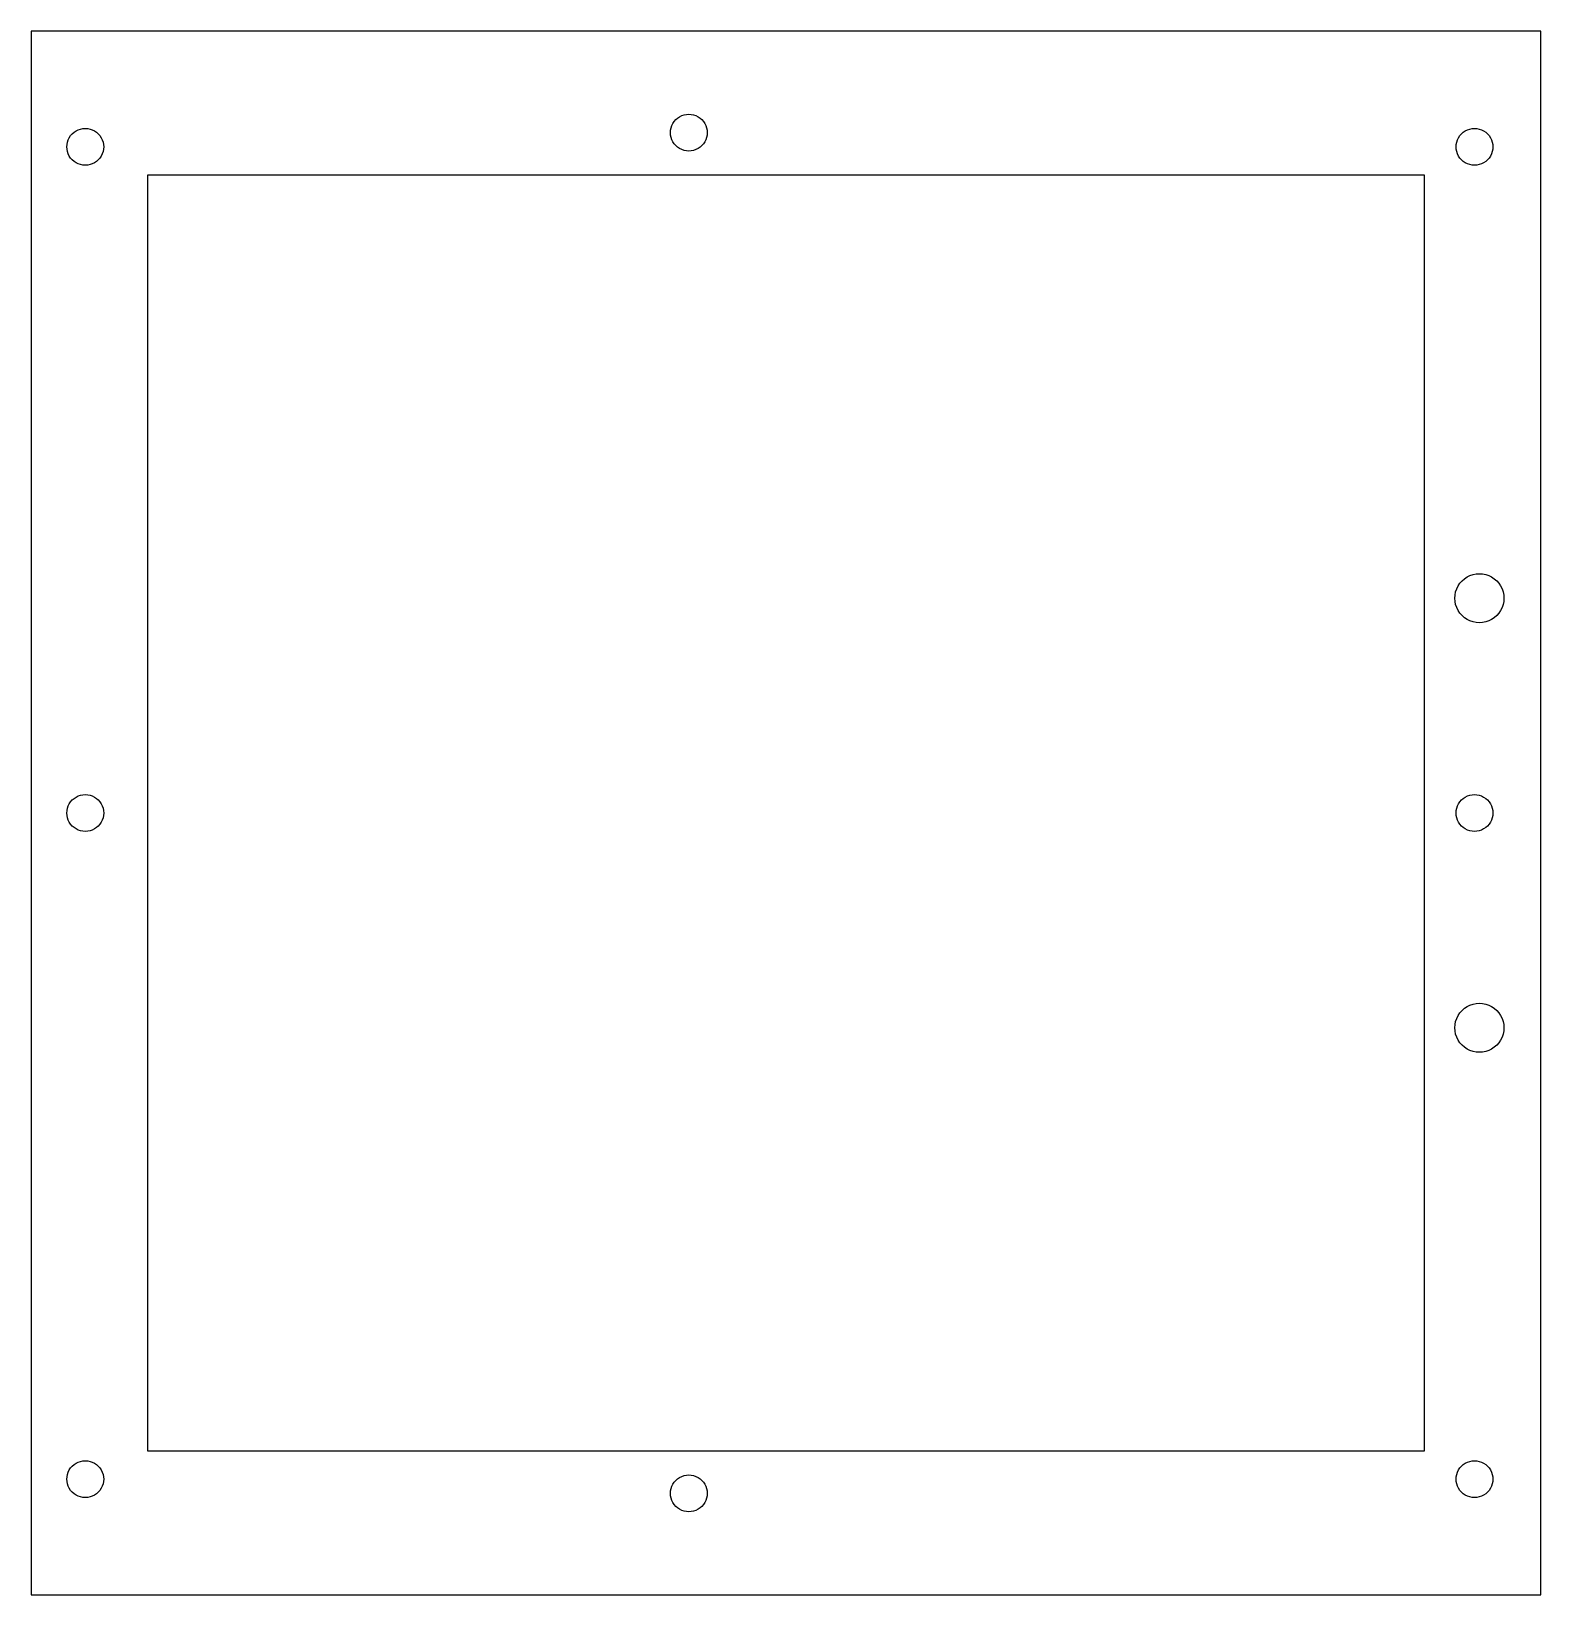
# Model space of a CAD drawing. Header units: metres. Extents: x -30.8 to 30.8, y -31.9 to 31.9.
import ezdxf

# ---------------------------------------------------------------- set-up
doc = ezdxf.new("R2010")
doc.units = ezdxf.units.M

msp = doc.modelspace()

# ---------------------------------------------------------------- linework, layer by layer
for p, q in [((30.75, 31.85), (-30.75, 31.85)), ((-30.75, 31.85), (-30.75, -31.85)), ((30.75, -31.85), (30.75, 31.85)), ((-4.65291, 28.007), (-4.60951, 28.095)), ((-4.60951, 28.095), (-4.55501, 28.1766)), ((-4.55501, 28.1766), (-4.49033, 28.2503)), ((-4.49033, 28.2503), (-4.41656, 28.315)), ((-4.41656, 28.315), (-4.33499, 28.3695)), ((-4.33499, 28.3695), (-4.24701, 28.4129)), ((-4.24701, 28.4129), (-4.15411, 28.4444)), ((-4.15411, 28.4444), (-4.05789, 28.4636)), ((-4.05789, 28.4636), (-3.95999, 28.47)), ((-3.95999, 28.47), (-3.86209, 28.4636)), ((-3.86209, 28.4636), (-3.76588, 28.4444)), ((-3.76588, 28.4444), (-3.67297, 28.4129)), ((-3.67297, 28.4129), (-3.58499, 28.3695)), ((-3.58499, 28.3695), (-3.50342, 28.315)), ((-3.50342, 28.315), (-3.42966, 28.2503)), ((-3.42966, 28.2503), (-3.36497, 28.1766)), ((-3.36497, 28.1766), (-3.31047, 28.095)), ((-3.31047, 28.095), (-3.26709, 28.007)), ((-29.2744, 27.3341), (-29.2429, 27.427)), ((-29.2429, 27.427), (-29.1995, 27.515)), ((-29.1995, 27.515), (-29.145, 27.5966)), ((-29.145, 27.5966), (-29.0803, 27.6703)), ((-29.0803, 27.6703), (-29.0066, 27.735)), ((-29.0066, 27.735), (-28.925, 27.7895)), ((-28.925, 27.7895), (-28.837, 27.8329)), ((-28.837, 27.8329), (-28.7441, 27.8644)), ((-28.7441, 27.8644), (-28.6479, 27.8836)), ((-28.6479, 27.8836), (-28.55, 27.89)), ((-28.55, 27.89), (-28.4521, 27.8836)), ((-28.4521, 27.8836), (-28.3559, 27.8644)), ((-28.3559, 27.8644), (-28.263, 27.8329)), ((-28.263, 27.8329), (-28.175, 27.7895)), ((-28.175, 27.7895), (-28.0934, 27.735)), ((-28.0934, 27.735), (-28.0197, 27.6703)), ((-28.0197, 27.6703), (-27.955, 27.5966)), ((-27.955, 27.5966), (-27.9005, 27.515)), ((-27.9005, 27.515), (-27.8571, 27.427)), ((-27.8571, 27.427), (-27.8255, 27.3341)), ((-4.70999, 27.72), (-4.70358, 27.8179)), ((-4.70358, 27.6221), (-4.70999, 27.72)), ((-4.70358, 27.8179), (-4.68443, 27.9141)), ((-4.68443, 27.5259), (-4.70358, 27.6221)), ((-4.68443, 27.9141), (-4.65291, 28.007)), ((-4.65291, 27.433), (-4.68443, 27.5259)), ((-4.60951, 27.345), (-4.65291, 27.433)), ((-3.26709, 27.433), (-3.31047, 27.345)), ((-3.26709, 28.007), (-3.23555, 27.9141)), ((-3.23555, 27.5259), (-3.26709, 27.433)), ((-3.23555, 27.9141), (-3.21642, 27.8179)), ((-3.21642, 27.6221), (-3.23555, 27.5259)), ((-3.21642, 27.8179), (-3.20999, 27.72)), ((-3.20999, 27.72), (-3.21642, 27.6221)), ((27.3255, 27.3341), (27.3571, 27.427)), ((27.3571, 27.427), (27.4005, 27.515)), ((27.4005, 27.515), (27.455, 27.5966)), ((27.455, 27.5966), (27.5197, 27.6703)), ((27.5197, 27.6703), (27.5934, 27.735)), ((27.5934, 27.735), (27.675, 27.7895)), ((27.675, 27.7895), (27.763, 27.8329)), ((27.763, 27.8329), (27.8559, 27.8644)), ((27.8559, 27.8644), (27.9521, 27.8836)), ((27.9521, 27.8836), (28.05, 27.89)), ((28.05, 27.89), (28.1479, 27.8836)), ((28.1479, 27.8836), (28.2441, 27.8644)), ((28.2441, 27.8644), (28.337, 27.8329)), ((28.337, 27.8329), (28.425, 27.7895)), ((28.425, 27.7895), (28.5066, 27.735)), ((28.5066, 27.735), (28.5803, 27.6703)), ((28.5803, 27.6703), (28.645, 27.5966)), ((28.645, 27.5966), (28.6995, 27.515)), ((28.6995, 27.515), (28.7429, 27.427)), ((28.7429, 27.427), (28.7744, 27.3341)), ((-29.3, 27.14), (-29.2936, 27.2379)), ((-29.2936, 27.0421), (-29.3, 27.14)), ((-29.2936, 27.2379), (-29.2744, 27.3341)), ((-29.2744, 26.9459), (-29.2936, 27.0421)), ((-29.2429, 26.853), (-29.2744, 26.9459)), ((-29.1995, 26.765), (-29.2429, 26.853)), ((-29.145, 26.6834), (-29.1995, 26.765)), ((-27.9005, 26.765), (-27.955, 26.6834)), ((-27.8571, 26.853), (-27.9005, 26.765)), ((-27.8255, 26.9459), (-27.8571, 26.853)), ((-27.8255, 27.3341), (-27.8064, 27.2379)), ((-27.8064, 27.0421), (-27.8255, 26.9459)), ((-27.8064, 27.2379), (-27.8, 27.14)), ((-27.8, 27.14), (-27.8064, 27.0421)), ((-4.55501, 27.2634), (-4.60951, 27.345)), ((-4.49033, 27.1897), (-4.55501, 27.2634)), ((-4.41656, 27.125), (-4.49033, 27.1897)), ((-4.33499, 27.0705), (-4.41656, 27.125)), ((-4.24701, 27.0271), (-4.33499, 27.0705)), ((-4.15411, 26.9955), (-4.24701, 27.0271)), ((-4.05789, 26.9764), (-4.15411, 26.9955)), ((-3.95999, 26.97), (-4.05789, 26.9764)), ((-3.86209, 26.9764), (-3.95999, 26.97)), ((-3.76588, 26.9955), (-3.86209, 26.9764)), ((-3.67297, 27.0271), (-3.76588, 26.9955)), ((-3.58499, 27.0705), (-3.67297, 27.0271)), ((-3.50342, 27.125), (-3.58499, 27.0705)), ((-3.42966, 27.1897), (-3.50342, 27.125)), ((-3.36497, 27.2634), (-3.42966, 27.1897)), ((-3.31047, 27.345), (-3.36497, 27.2634)), ((27.3, 27.14), (27.3064, 27.2379)), ((27.3064, 27.0421), (27.3, 27.14)), ((27.3064, 27.2379), (27.3255, 27.3341)), ((27.3255, 26.9459), (27.3064, 27.0421)), ((27.3571, 26.853), (27.3255, 26.9459)), ((27.4005, 26.765), (27.3571, 26.853)), ((27.455, 26.6834), (27.4005, 26.765)), ((28.6995, 26.765), (28.645, 26.6834)), ((28.7429, 26.853), (28.6995, 26.765)), ((28.7744, 26.9459), (28.7429, 26.853)), ((28.7744, 27.3341), (28.7936, 27.2379)), ((28.7936, 27.0421), (28.7744, 26.9459)), ((28.7936, 27.2379), (28.8, 27.14)), ((28.8, 27.14), (28.7936, 27.0421)), ((-29.0803, 26.6097), (-29.145, 26.6834)), ((-29.0066, 26.545), (-29.0803, 26.6097)), ((-28.925, 26.4905), (-29.0066, 26.545)), ((-28.837, 26.4471), (-28.925, 26.4905)), ((-28.7441, 26.4155), (-28.837, 26.4471)), ((-28.6479, 26.3964), (-28.7441, 26.4155)), ((-28.55, 26.39), (-28.6479, 26.3964)), ((-28.4521, 26.3964), (-28.55, 26.39)), ((-28.3559, 26.4155), (-28.4521, 26.3964)), ((-28.263, 26.4471), (-28.3559, 26.4155)), ((-28.175, 26.4905), (-28.263, 26.4471)), ((-28.0934, 26.545), (-28.175, 26.4905)), ((-28.0197, 26.6097), (-28.0934, 26.545)), ((-27.955, 26.6834), (-28.0197, 26.6097)), ((27.5197, 26.6097), (27.455, 26.6834)), ((27.5934, 26.545), (27.5197, 26.6097)), ((27.675, 26.4905), (27.5934, 26.545)), ((27.763, 26.4471), (27.675, 26.4905)), ((27.8559, 26.4155), (27.763, 26.4471)), ((27.9521, 26.3964), (27.8559, 26.4155)), ((28.05, 26.39), (27.9521, 26.3964)), ((28.1479, 26.3964), (28.05, 26.39)), ((28.2441, 26.4155), (28.1479, 26.3964)), ((28.337, 26.4471), (28.2441, 26.4155)), ((28.425, 26.4905), (28.337, 26.4471)), ((28.5066, 26.545), (28.425, 26.4905)), ((28.5803, 26.6097), (28.5066, 26.545)), ((28.645, 26.6834), (28.5803, 26.6097)), ((-26, -26), (-26, 26)), ((-26, 26), (26, 26)), ((26, 26), (26, -26)), ((27.6412, 9.54335), (27.75, 9.61601)), ((27.75, 9.61601), (27.8673, 9.67387)), ((27.8673, 9.67387), (27.9912, 9.71591)), ((27.9912, 9.71591), (28.1195, 9.74144)), ((28.1195, 9.74144), (28.25, 9.75)), ((28.25, 9.75), (28.3805, 9.74144)), ((28.3805, 9.74144), (28.5088, 9.71591)), ((28.5088, 9.71591), (28.6327, 9.67387)), ((28.6327, 9.67387), (28.75, 9.61601)), ((28.75, 9.61601), (28.8587, 9.54335)), ((27.2585, 8.88052), (27.2841, 9.0088)), ((27.2841, 9.0088), (27.3261, 9.13268)), ((27.3261, 9.13268), (27.384, 9.25)), ((27.384, 9.25), (27.4566, 9.35875)), ((27.4566, 9.35875), (27.5429, 9.45709)), ((27.5429, 9.45709), (27.6412, 9.54335)), ((28.8587, 9.54335), (28.9571, 9.45709)), ((28.9571, 9.45709), (29.0434, 9.35875)), ((29.0434, 9.35875), (29.116, 9.25)), ((29.116, 9.25), (29.1739, 9.13268)), ((29.1739, 9.13268), (29.2159, 9.0088)), ((29.2159, 9.0088), (29.2414, 8.88052)), ((27.25, 8.75), (27.2585, 8.88052)), ((27.2585, 8.61946), (27.25, 8.75)), ((27.2841, 8.49118), (27.2585, 8.61946)), ((27.3261, 8.36731), (27.2841, 8.49118)), ((27.384, 8.25), (27.3261, 8.36731)), ((29.1739, 8.36731), (29.116, 8.25)), ((29.2159, 8.49118), (29.1739, 8.36731)), ((29.2414, 8.61946), (29.2159, 8.49118)), ((29.2414, 8.88052), (29.25, 8.75)), ((29.25, 8.75), (29.2414, 8.61946)), ((27.4566, 8.14124), (27.384, 8.25)), ((27.5429, 8.04289), (27.4566, 8.14124)), ((27.6412, 7.95663), (27.5429, 8.04289)), ((27.75, 7.88397), (27.6412, 7.95663)), ((27.8673, 7.82611), (27.75, 7.88397)), ((27.9912, 7.78407), (27.8673, 7.82611)), ((28.1195, 7.75854), (27.9912, 7.78407)), ((28.25, 7.75), (28.1195, 7.75854)), ((28.3805, 7.75854), (28.25, 7.75)), ((28.5088, 7.78407), (28.3805, 7.75854)), ((28.6327, 7.82611), (28.5088, 7.78407)), ((28.75, 7.88397), (28.6327, 7.82611)), ((28.8587, 7.95663), (28.75, 7.88397)), ((28.9571, 8.04289), (28.8587, 7.95663)), ((29.0434, 8.14124), (28.9571, 8.04289)), ((29.116, 8.25), (29.0434, 8.14124)), ((-29.0066, 0.595001), (-28.925, 0.649506)), ((-28.925, 0.649506), (-28.837, 0.692902)), ((-28.837, 0.692902), (-28.7441, 0.724442)), ((-28.7441, 0.724442), (-28.6479, 0.743576)), ((-28.6479, 0.743576), (-28.55, 0.75)), ((-28.55, 0.75), (-28.4521, 0.743576)), ((-28.4521, 0.743576), (-28.3559, 0.724442)), ((-28.3559, 0.724442), (-28.263, 0.692902)), ((-28.263, 0.692902), (-28.175, 0.649506)), ((-28.175, 0.649506), (-28.0934, 0.595001)), ((27.5934, 0.595001), (27.675, 0.649506)), ((27.675, 0.649506), (27.763, 0.692902)), ((27.763, 0.692902), (27.8559, 0.724442)), ((27.8559, 0.724442), (27.9521, 0.743576)), ((27.9521, 0.743576), (28.05, 0.75)), ((28.05, 0.75), (28.1479, 0.743576)), ((28.1479, 0.743576), (28.2441, 0.724442)), ((28.2441, 0.724442), (28.337, 0.692902)), ((28.337, 0.692902), (28.425, 0.649506)), ((28.425, 0.649506), (28.5066, 0.595001)), ((-29.3, 0), (-29.2936, 0.097885)), ((-29.2936, -0.097885), (-29.3, 0)), ((-29.2936, 0.097885), (-29.2744, 0.194107)), ((-29.2744, 0.194107), (-29.2429, 0.287003)), ((-29.2429, 0.287003), (-29.1995, 0.375)), ((-29.1995, 0.375), (-29.145, 0.456558)), ((-29.145, 0.456558), (-29.0803, 0.530319)), ((-29.0803, 0.530319), (-29.0066, 0.595001)), ((-28.0934, 0.595001), (-28.0197, 0.530319)), ((-28.0197, 0.530319), (-27.955, 0.456558)), ((-27.955, 0.456558), (-27.9005, 0.375)), ((-27.9005, 0.375), (-27.8571, 0.287003)), ((-27.8571, 0.287003), (-27.8255, 0.194107)), ((-27.8255, 0.194107), (-27.8064, 0.097885)), ((-27.8064, 0.097885), (-27.8, 0)), ((-27.8, 0), (-27.8064, -0.097885)), ((27.3, 0), (27.3064, 0.097885)), ((27.3064, -0.097885), (27.3, 0)), ((27.3064, 0.097885), (27.3255, 0.194107)), ((27.3255, 0.194107), (27.3571, 0.287003)), ((27.3571, 0.287003), (27.4005, 0.375)), ((27.4005, 0.375), (27.455, 0.456558)), ((27.455, 0.456558), (27.5197, 0.530319)), ((27.5197, 0.530319), (27.5934, 0.595001)), ((28.5066, 0.595001), (28.5803, 0.530319)), ((28.5803, 0.530319), (28.645, 0.456558)), ((28.645, 0.456558), (28.6995, 0.375)), ((28.6995, 0.375), (28.7429, 0.287003)), ((28.7429, 0.287003), (28.7744, 0.194107)), ((28.7744, 0.194107), (28.7936, 0.097885)), ((28.7936, 0.097885), (28.8, 0)), ((28.8, 0), (28.7936, -0.097885)), ((-29.2744, -0.194107), (-29.2936, -0.097885)), ((-29.2429, -0.287003), (-29.2744, -0.194107)), ((-29.1995, -0.375), (-29.2429, -0.287003)), ((-29.145, -0.456558), (-29.1995, -0.375)), ((-29.0803, -0.530319), (-29.145, -0.456558)), ((-29.0066, -0.595001), (-29.0803, -0.530319)), ((-28.925, -0.649506), (-29.0066, -0.595001)), ((-28.0934, -0.595001), (-28.175, -0.649506)), ((-28.0197, -0.530319), (-28.0934, -0.595001)), ((-27.955, -0.456558), (-28.0197, -0.530319)), ((-27.9005, -0.375), (-27.955, -0.456558)), ((-27.8571, -0.287003), (-27.9005, -0.375)), ((-27.8255, -0.194107), (-27.8571, -0.287003)), ((-27.8064, -0.097885), (-27.8255, -0.194107)), ((27.3255, -0.194107), (27.3064, -0.097885)), ((27.3571, -0.287003), (27.3255, -0.194107)), ((27.4005, -0.375), (27.3571, -0.287003)), ((27.455, -0.456558), (27.4005, -0.375)), ((27.5197, -0.530319), (27.455, -0.456558)), ((27.5934, -0.595001), (27.5197, -0.530319)), ((27.675, -0.649506), (27.5934, -0.595001)), ((28.5066, -0.595001), (28.425, -0.649506)), ((28.5803, -0.530319), (28.5066, -0.595001)), ((28.645, -0.456558), (28.5803, -0.530319)), ((28.6995, -0.375), (28.645, -0.456558)), ((28.7429, -0.287003), (28.6995, -0.375)), ((28.7744, -0.194107), (28.7429, -0.287003)), ((28.7936, -0.097885), (28.7744, -0.194107)), ((-28.837, -0.692902), (-28.925, -0.649506)), ((-28.7441, -0.724442), (-28.837, -0.692902)), ((-28.6479, -0.743576), (-28.7441, -0.724442)), ((-28.55, -0.75), (-28.6479, -0.743576)), ((-28.4521, -0.743576), (-28.55, -0.75)), ((-28.3559, -0.724442), (-28.4521, -0.743576)), ((-28.263, -0.692902), (-28.3559, -0.724442)), ((-28.175, -0.649506), (-28.263, -0.692902)), ((27.763, -0.692902), (27.675, -0.649506)), ((27.8559, -0.724442), (27.763, -0.692902)), ((27.9521, -0.743576), (27.8559, -0.724442)), ((28.05, -0.75), (27.9521, -0.743576)), ((28.1479, -0.743576), (28.05, -0.75)), ((28.2441, -0.724442), (28.1479, -0.743576)), ((28.337, -0.692902), (28.2441, -0.724442)), ((28.425, -0.649506), (28.337, -0.692902)), ((27.3261, -8.36731), (27.384, -8.25)), ((27.384, -8.25), (27.4566, -8.14124)), ((27.4566, -8.14124), (27.5429, -8.04289)), ((27.5429, -8.04289), (27.6412, -7.95663)), ((27.6412, -7.95663), (27.75, -7.88397)), ((27.75, -7.88397), (27.8673, -7.82611)), ((27.8673, -7.82611), (27.9912, -7.78407)), ((27.9912, -7.78407), (28.1195, -7.75854)), ((28.1195, -7.75854), (28.25, -7.75)), ((28.25, -7.75), (28.3805, -7.75854)), ((28.3805, -7.75854), (28.5088, -7.78407)), ((28.5088, -7.78407), (28.6327, -7.82611)), ((28.6327, -7.82611), (28.75, -7.88397)), ((28.75, -7.88397), (28.8587, -7.95663)), ((28.8587, -7.95663), (28.9571, -8.04289)), ((28.9571, -8.04289), (29.0434, -8.14124)), ((29.0434, -8.14124), (29.116, -8.25)), ((29.116, -8.25), (29.1739, -8.36731)), ((27.25, -8.75), (27.2585, -8.61946)), ((27.2585, -8.88052), (27.25, -8.75)), ((27.2585, -8.61946), (27.2841, -8.49118)), ((27.2841, -9.0088), (27.2585, -8.88052)), ((27.2841, -8.49118), (27.3261, -8.36731)), ((29.1739, -8.36731), (29.2159, -8.49118)), ((29.2159, -8.49118), (29.2414, -8.61946)), ((29.2414, -8.88052), (29.2159, -9.0088)), ((29.2414, -8.61946), (29.25, -8.75)), ((29.25, -8.75), (29.2414, -8.88052)), ((27.3261, -9.13268), (27.2841, -9.0088)), ((27.384, -9.25), (27.3261, -9.13268)), ((27.4566, -9.35875), (27.384, -9.25)), ((27.5429, -9.45709), (27.4566, -9.35875)), ((27.6412, -9.54335), (27.5429, -9.45709)), ((27.75, -9.61601), (27.6412, -9.54335)), ((28.8587, -9.54335), (28.75, -9.61601)), ((28.9571, -9.45709), (28.8587, -9.54335)), ((29.0434, -9.35875), (28.9571, -9.45709)), ((29.116, -9.25), (29.0434, -9.35875)), ((29.1739, -9.13268), (29.116, -9.25)), ((29.2159, -9.0088), (29.1739, -9.13268)), ((27.8673, -9.67387), (27.75, -9.61601)), ((27.9912, -9.71591), (27.8673, -9.67387)), ((28.1195, -9.74144), (27.9912, -9.71591)), ((28.25, -9.75), (28.1195, -9.74144)), ((28.3805, -9.74144), (28.25, -9.75)), ((28.5088, -9.71591), (28.3805, -9.74144)), ((28.6327, -9.67387), (28.5088, -9.71591)), ((28.75, -9.61601), (28.6327, -9.67387)), ((26, -26), (-26, -26)), ((-29.1995, -26.765), (-29.145, -26.6834)), ((-29.145, -26.6834), (-29.0803, -26.6097)), ((-29.0803, -26.6097), (-29.0066, -26.545)), ((-29.0066, -26.545), (-28.925, -26.4905)), ((-28.925, -26.4905), (-28.837, -26.4471)), ((-28.837, -26.4471), (-28.7441, -26.4155)), ((-28.7441, -26.4155), (-28.6479, -26.3964)), ((-28.6479, -26.3964), (-28.55, -26.39)), ((-28.55, -26.39), (-28.4521, -26.3964)), ((-28.4521, -26.3964), (-28.3559, -26.4155)), ((-28.3559, -26.4155), (-28.263, -26.4471)), ((-28.263, -26.4471), (-28.175, -26.4905)), ((-28.175, -26.4905), (-28.0934, -26.545)), ((-28.0934, -26.545), (-28.0197, -26.6097)), ((-28.0197, -26.6097), (-27.955, -26.6834)), ((-27.955, -26.6834), (-27.9005, -26.765)), ((27.4005, -26.765), (27.455, -26.6834)), ((27.455, -26.6834), (27.5197, -26.6097)), ((27.5197, -26.6097), (27.5934, -26.545)), ((27.5934, -26.545), (27.675, -26.4905)), ((27.675, -26.4905), (27.763, -26.4471)), ((27.763, -26.4471), (27.8559, -26.4155)), ((27.8559, -26.4155), (27.9521, -26.3964)), ((27.9521, -26.3964), (28.05, -26.39)), ((28.05, -26.39), (28.1479, -26.3964)), ((28.1479, -26.3964), (28.2441, -26.4155)), ((28.2441, -26.4155), (28.337, -26.4471)), ((28.337, -26.4471), (28.425, -26.4905)), ((28.425, -26.4905), (28.5066, -26.545)), ((28.5066, -26.545), (28.5803, -26.6097)), ((28.5803, -26.6097), (28.645, -26.6834)), ((28.645, -26.6834), (28.6995, -26.765)), ((-29.3, -27.14), (-29.2936, -27.0421)), ((-29.2936, -27.2379), (-29.3, -27.14)), ((-29.2936, -27.0421), (-29.2744, -26.9459)), ((-29.2744, -27.3341), (-29.2936, -27.2379)), ((-29.2744, -26.9459), (-29.2429, -26.853)), ((-29.2429, -27.427), (-29.2744, -27.3341)), ((-29.2429, -26.853), (-29.1995, -26.765)), ((-27.9005, -26.765), (-27.8571, -26.853)), ((-27.8571, -26.853), (-27.8255, -26.9459)), ((-27.8255, -27.3341), (-27.8571, -27.427)), ((-27.8255, -26.9459), (-27.8064, -27.0421)), ((-27.8064, -27.2379), (-27.8255, -27.3341)), ((-27.8064, -27.0421), (-27.8, -27.14)), ((-27.8, -27.14), (-27.8064, -27.2379)), ((-4.65291, -27.433), (-4.60951, -27.345)), ((-4.60951, -27.345), (-4.55501, -27.2634)), ((-4.55501, -27.2634), (-4.49033, -27.1897)), ((-4.49033, -27.1897), (-4.41656, -27.125)), ((-4.41656, -27.125), (-4.33499, -27.0705)), ((-4.33499, -27.0705), (-4.24701, -27.0271)), ((-4.24701, -27.0271), (-4.15411, -26.9955)), ((-4.15411, -26.9955), (-4.05789, -26.9764)), ((-4.05789, -26.9764), (-3.95999, -26.97)), ((-3.95999, -26.97), (-3.86209, -26.9764)), ((-3.86209, -26.9764), (-3.76588, -26.9955)), ((-3.76588, -26.9955), (-3.67297, -27.0271)), ((-3.67297, -27.0271), (-3.58499, -27.0705)), ((-3.58499, -27.0705), (-3.50342, -27.125)), ((-3.50342, -27.125), (-3.42966, -27.1897)), ((-3.42966, -27.1897), (-3.36497, -27.2634)), ((-3.36497, -27.2634), (-3.31047, -27.345)), ((-3.31047, -27.345), (-3.26709, -27.433)), ((27.3, -27.14), (27.3064, -27.0421)), ((27.3064, -27.2379), (27.3, -27.14)), ((27.3064, -27.0421), (27.3255, -26.9459)), ((27.3255, -27.3341), (27.3064, -27.2379)), ((27.3255, -26.9459), (27.3571, -26.853)), ((27.3571, -27.427), (27.3255, -27.3341)), ((27.3571, -26.853), (27.4005, -26.765)), ((28.6995, -26.765), (28.7429, -26.853)), ((28.7429, -26.853), (28.7744, -26.9459)), ((28.7744, -27.3341), (28.7429, -27.427)), ((28.7744, -26.9459), (28.7936, -27.0421)), ((28.7936, -27.2379), (28.7744, -27.3341)), ((28.7936, -27.0421), (28.8, -27.14)), ((28.8, -27.14), (28.7936, -27.2379)), ((-29.1995, -27.515), (-29.2429, -27.427)), ((-29.145, -27.5966), (-29.1995, -27.515)), ((-29.0803, -27.6703), (-29.145, -27.5966)), ((-29.0066, -27.735), (-29.0803, -27.6703)), ((-28.925, -27.7895), (-29.0066, -27.735)), ((-28.837, -27.8329), (-28.925, -27.7895)), ((-28.7441, -27.8644), (-28.837, -27.8329)), ((-28.6479, -27.8836), (-28.7441, -27.8644)), ((-28.55, -27.89), (-28.6479, -27.8836)), ((-28.4521, -27.8836), (-28.55, -27.89)), ((-28.3559, -27.8644), (-28.4521, -27.8836)), ((-28.263, -27.8329), (-28.3559, -27.8644)), ((-28.175, -27.7895), (-28.263, -27.8329)), ((-28.0934, -27.735), (-28.175, -27.7895)), ((-28.0197, -27.6703), (-28.0934, -27.735)), ((-27.955, -27.5966), (-28.0197, -27.6703)), ((-27.9005, -27.515), (-27.955, -27.5966)), ((-27.8571, -27.427), (-27.9005, -27.515)), ((-4.70999, -27.72), (-4.70358, -27.6221)), ((-4.70358, -27.8179), (-4.70999, -27.72)), ((-4.70358, -27.6221), (-4.68443, -27.5259)), ((-4.68443, -27.9141), (-4.70358, -27.8179)), ((-4.68443, -27.5259), (-4.65291, -27.433)), ((-4.65291, -28.007), (-4.68443, -27.9141)), ((-4.60951, -28.095), (-4.65291, -28.007)), ((-3.26709, -28.007), (-3.31047, -28.095)), ((-3.26709, -27.433), (-3.23555, -27.5259)), ((-3.23555, -27.9141), (-3.26709, -28.007)), ((-3.23555, -27.5259), (-3.21642, -27.6221)), ((-3.21642, -27.8179), (-3.23555, -27.9141)), ((-3.21642, -27.6221), (-3.20999, -27.72)), ((-3.20999, -27.72), (-3.21642, -27.8179)), ((27.4005, -27.515), (27.3571, -27.427)), ((27.455, -27.5966), (27.4005, -27.515)), ((27.5197, -27.6703), (27.455, -27.5966)), ((27.5934, -27.735), (27.5197, -27.6703)), ((27.675, -27.7895), (27.5934, -27.735)), ((27.763, -27.8329), (27.675, -27.7895)), ((27.8559, -27.8644), (27.763, -27.8329)), ((27.9521, -27.8836), (27.8559, -27.8644)), ((28.05, -27.89), (27.9521, -27.8836)), ((28.1479, -27.8836), (28.05, -27.89)), ((28.2441, -27.8644), (28.1479, -27.8836)), ((28.337, -27.8329), (28.2441, -27.8644)), ((28.425, -27.7895), (28.337, -27.8329)), ((28.5066, -27.735), (28.425, -27.7895)), ((28.5803, -27.6703), (28.5066, -27.735)), ((28.645, -27.5966), (28.5803, -27.6703)), ((28.6995, -27.515), (28.645, -27.5966)), ((28.7429, -27.427), (28.6995, -27.515)), ((-4.55501, -28.1766), (-4.60951, -28.095)), ((-4.49033, -28.2503), (-4.55501, -28.1766)), ((-4.41656, -28.315), (-4.49033, -28.2503)), ((-4.33499, -28.3695), (-4.41656, -28.315)), ((-4.24701, -28.4129), (-4.33499, -28.3695)), ((-4.15411, -28.4444), (-4.24701, -28.4129)), ((-4.05789, -28.4636), (-4.15411, -28.4444)), ((-3.95999, -28.47), (-4.05789, -28.4636)), ((-3.86209, -28.4636), (-3.95999, -28.47)), ((-3.76588, -28.4444), (-3.86209, -28.4636)), ((-3.67297, -28.4129), (-3.76588, -28.4444)), ((-3.58499, -28.3695), (-3.67297, -28.4129)), ((-3.50342, -28.315), (-3.58499, -28.3695)), ((-3.42966, -28.2503), (-3.50342, -28.315)), ((-3.36497, -28.1766), (-3.42966, -28.2503)), ((-3.31047, -28.095), (-3.36497, -28.1766)), ((-30.75, -31.85), (30.75, -31.85))]:
    msp.add_line(p, q)

doc.saveas('drawing.dxf')
